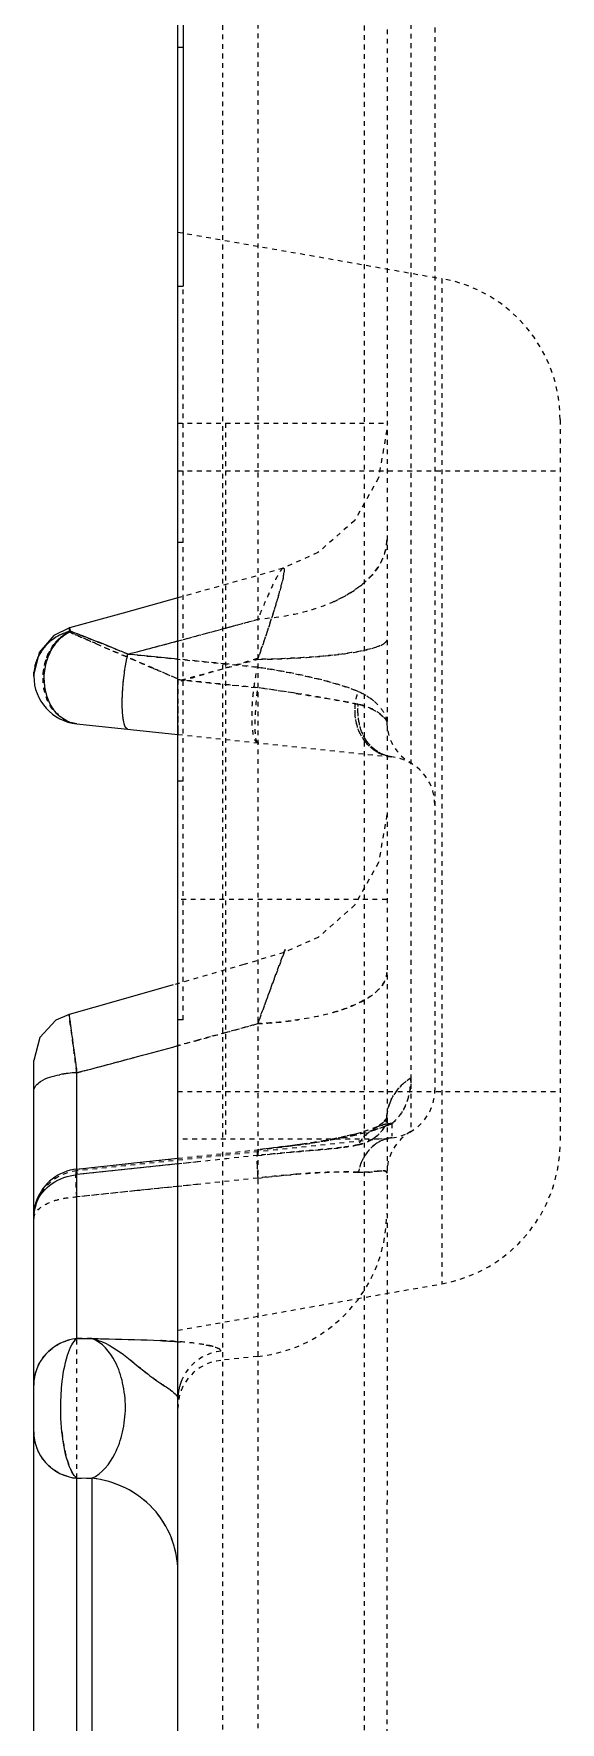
# Model space of a CAD drawing. Header units: millimetres. Extents: x 2461 to 3142, y 1660 to 2165.
# Drawn here: x 3007.49 to 3018.5, y 1868.85 to 1904.22 of the extents above; entities that cross this region are included whole.
import ezdxf

# ---------------------------------------------------------------- set-up
doc = ezdxf.new("R2010")
doc.units = ezdxf.units.MM
doc.linetypes.add('HIDDEN', pattern=[0.2, 0.1, -0.1])
doc.layers.add('DEFAULT_2', color=8, linetype='HIDDEN')

msp = doc.modelspace()

# ---------------------------------------------------------------- linework, layer by layer
at = {"color": 7, "linetype": 'Continuous'}
for p, q in [((3010.503, 1754.352), (3010.503, 2104.352)), ((3010.613, 1908.931), (3010.613, 1898.931)), ((3010.503, 1898.931), (3010.613, 1898.931)), ((3010.503, 1892.4), (3009.359, 1892.078)), ((3009.359, 1892.078), (3008.232, 1891.771)), ((3007.598, 1891.258), (3007.488, 1890.801)), ((3010.503, 1891.118), (3009.457, 1891.223)), ((3007.488, 1890.763), (3007.489, 1890.797)), ((3008.388, 1889.764), (3010.503, 1889.541)), ((3007.612, 1883.192), (3007.488, 1882.709)), ((3008.313, 1883.02), (3008.338, 1882.837)), ((3007.488, 1862.097), (3007.488, 1882.709)), ((3008.539, 1882.497), (3008.388, 1882.457)), ((3008.388, 1880.4), (3008.388, 1882.457)), ((3009.651, 1880.573), (3010.503, 1880.664)), ((3008.388, 1880.438), (3009.651, 1880.573)), ((3009.652, 1880.455), (3008.388, 1880.321)), ((3008.388, 1876.888), (3008.388, 1880.321)), ((3010.503, 1880.545), (3009.652, 1880.455)), ((3008.388, 1876.888), (3008.493, 1876.889)), ((3008.493, 1876.889), (3008.703, 1876.891)), ((3008.388, 1863.956), (3008.388, 1873.961)), ((3008.702, 1873.963), (3008.389, 1873.96)), ((3008.703, 1873.962), (3008.703, 1865.408))]:
    msp.add_line(p, q, dxfattribs=at)
for points in [[(3008.232, 1891.771), (3007.904, 1891.615), (3007.598, 1891.258)], [(3010.402, 1884.295), (3009.263, 1883.967), (3008.225, 1883.677)], [(3008.225, 1883.677), (3007.952, 1883.556), (3007.612, 1883.192)]]:
    msp.add_lwpolyline(points, dxfattribs=at)
for centre, radius, start, end in [((2948.275, 2124.64), 241.302, 284.68762, 284.9447), ((3008.493, 1890.763), 1.005, 180.0019, 263.9983), ((2944.79, 2124.27), 250.037, 284.77125, 285.03722), ((2949.497, 2106.714), 231.861, 285.03932, 285.25506), ((3008.48, 1880.13), 2.329, 92.2671, 101.1565), ((3008.493, 1879.439), 1.005, 95.968, 160.1865)]:
    msp.add_arc(centre, radius, start, end, dxfattribs=at)
for points, knots in [([(3008.257, 1891.703), (3008.114, 1891.669), (3007.842, 1891.541), (3007.65, 1891.308), (3007.586, 1891.179)], [0, 0, 0, 0, 0.504078, 1, 1, 1, 1]), ([(3007.955, 1891.458), (3007.976, 1891.485), (3008.062, 1891.582), (3008.17, 1891.662), (3008.257, 1891.703)], [0, 0, 0, 0, 0.265584, 1, 1, 1, 1]), ([(3008.232, 1891.771), (3008.238, 1891.773), (3008.246, 1891.736), (3008.253, 1891.72), (3008.257, 1891.703)], [0, 0, 0, 0, 0.261156, 1, 1, 1, 1]), ([(3008.529, 1891.597), (3008.502, 1891.608), (3008.411, 1891.642), (3008.32, 1891.676), (3008.257, 1891.703)], [0, 0, 0, 0, 0.292506, 1, 1, 1, 1]), ([(3009.457, 1891.223), (3009.372, 1891.258), (3009.063, 1891.384), (3008.755, 1891.51), (3008.529, 1891.597)], [0, 0, 0, 0, 0.273389, 1, 1, 1, 1]), ([(3007.709, 1890.63), (3007.705, 1890.698), (3007.709, 1890.989), (3007.816, 1891.283), (3007.955, 1891.458)], [0, 0, 0, 0, 0.234637, 1, 1, 1, 1]), ([(3009.384, 1890.827), (3009.398, 1890.928), (3009.42, 1891.061), (3009.449, 1891.192), (3009.457, 1891.223)], [0, 0, 0, 0, 0.761196, 1, 1, 1, 1]), ([(3008.388, 1889.764), (3008.296, 1889.773), (3008.108, 1889.839), (3007.818, 1890.118), (3007.722, 1890.428), (3007.709, 1890.63)], [0, 0, 0, 0, 0.232827, 0.486069, 1, 1, 1, 1]), ([(3009.457, 1889.651), (3009.412, 1889.656), (3009.355, 1889.833), (3009.337, 1890.071), (3009.34, 1890.44), (3009.366, 1890.694), (3009.384, 1890.827)], [0, 0, 0, 0, 0.11163, 0.356436, 0.665054, 1, 1, 1, 1]), ([(3008.225, 1883.677), (3008.222, 1883.675), (3008.233, 1883.657), (3008.229, 1883.628), (3008.241, 1883.572), (3008.249, 1883.499), (3008.262, 1883.404), (3008.283, 1883.243), (3008.301, 1883.112), (3008.313, 1883.02)], [0, 0, 0, 0, 0.016557, 0.066193, 0.148383, 0.26192, 0.405546, 0.577777, 1, 1, 1, 1]), ([(3008.338, 1882.837), (3008.342, 1882.807), (3008.36, 1882.68), (3008.376, 1882.553), (3008.388, 1882.457)], [0, 0, 0, 0, 0.23885, 1, 1, 1, 1]), ([(3007.488, 1882.076), (3007.488, 1882.156), (3007.681, 1882.339), (3007.891, 1882.387), (3008.03, 1882.415)], [0, 0, 0, 0, 0.361477, 1, 1, 1, 1]), ([(3007.545, 1879.733), (3007.608, 1879.893), (3007.852, 1880.184), (3008.205, 1880.304), (3008.388, 1880.321)], [0, 0, 0, 0, 0.483858, 1, 1, 1, 1]), ([(3008.388, 1880.438), (3008.385, 1880.444), (3008.384, 1880.415), (3008.384, 1880.408), (3008.384, 1880.402)], [0, 0, 0, 0, 0.482392, 1, 1, 1, 1]), ([(3008.384, 1880.402), (3008.384, 1880.396), (3008.385, 1880.369), (3008.387, 1880.342), (3008.388, 1880.321)], [0, 0, 0, 0, 0.199298, 1, 1, 1, 1]), ([(3008.388, 1876.888), (3008.145, 1876.863), (3007.673, 1876.631), (3007.488, 1876.141), (3007.488, 1875.91)], [0, 0, 0, 0, 0.514277, 1, 1, 1, 1]), ([(3008.076, 1875.919), (3008.097, 1876.13), (3008.144, 1876.419), (3008.268, 1876.74), (3008.345, 1876.853), (3008.388, 1876.888)], [0, 0, 0, 0, 0.613986, 0.838866, 1, 1, 1, 1]), ([(3008.703, 1876.891), (3008.823, 1876.887), (3009.297, 1876.875), (3009.771, 1876.864), (3010.124, 1876.847)], [0, 0, 0, 0, 0.253415, 1, 1, 1, 1]), ([(3008.703, 1876.891), (3008.772, 1876.874), (3009.066, 1876.777), (3009.322, 1876.591), (3009.507, 1876.441)], [0, 0, 0, 0, 0.228678, 1, 1, 1, 1]), ([(3008.703, 1873.962), (3008.918, 1874.057), (3009.185, 1874.401), (3009.362, 1874.937), (3009.426, 1875.444), (3009.367, 1875.949), (3009.194, 1876.478), (3008.918, 1876.808), (3008.703, 1876.891)], [0, 0, 0, 0, 0.208383, 0.349895, 0.504107, 0.65718, 0.796002, 1, 1, 1, 1]), ([(3010.124, 1876.847), (3010.162, 1876.845), (3010.306, 1876.838), (3010.451, 1876.829), (3010.558, 1876.82)], [0, 0, 0, 0, 0.258191, 1, 1, 1, 1]), ([(3009.507, 1876.441), (3009.618, 1876.352), (3009.827, 1876.172), (3010.14, 1875.948), (3010.371, 1875.804), (3010.503, 1875.683), (3010.503, 1875.63)], [0, 0, 0, 0, 0.33108, 0.643415, 0.875902, 1, 1, 1, 1]), ([(3008.078, 1874.936), (3008.052, 1875.182), (3008.045, 1875.511), (3008.068, 1875.839), (3008.076, 1875.919)], [0, 0, 0, 0, 0.753471, 1, 1, 1, 1]), ([(3007.488, 1874.935), (3007.488, 1874.705), (3007.674, 1874.216), (3008.146, 1873.986), (3008.388, 1873.961)], [0, 0, 0, 0, 0.485106, 1, 1, 1, 1]), ([(3008.388, 1873.961), (3008.345, 1873.997), (3008.27, 1874.113), (3008.146, 1874.436), (3008.099, 1874.725), (3008.078, 1874.936)], [0, 0, 0, 0, 0.163162, 0.389057, 1, 1, 1, 1]), ([(3010.503, 1872.014), (3010.503, 1872.484), (3010.122, 1873.463), (3009.179, 1873.913), (3008.703, 1873.962)], [0, 0, 0, 0, 0.495685, 1, 1, 1, 1])]:
    msp.add_open_spline(points, degree=3, knots=knots, dxfattribs=at)
for points in [[(3007.586, 1891.179), (3007.523, 1891.051), (3007.488, 1890.906), (3007.488, 1890.764)], [(3007.547, 1879.78), (3007.509, 1879.672), (3007.488, 1879.555), (3007.488, 1879.44)]]:
    msp.add_open_spline(points, degree=3, dxfattribs=at)
at = {"layer": 'DEFAULT_2', "color": 8, "linetype": 'HIDDEN'}
for p, q in [((3014.905, 2031.309), (3014.875, 1848.991)), ((3014.399, 2027.588), (3014.403, 1848.905)), ((3011.438, 2025.601), (3011.438, 1853.103)), ((3012.175, 2015.025), (3012.175, 1861.051)), ((3015.378, 1984.417), (3015.378, 1881.233)), ((3015.88, 1983.546), (3015.88, 1882.093)), ((3010.613, 1903.931), (3010.503, 1903.931)), ((3010.503, 1900.062), (3016.024, 1899.089)), ((3016.024, 1899.089), (3016.024, 1878.035)), ((3010.613, 1883.562), (3010.613, 1898.931)), ((3010.503, 1896.062), (3014.905, 1896.062)), ((3011.503, 1896.062), (3011.503, 1881.062)), ((3018.503, 1896.134), (3018.503, 1880.99)), ((3010.503, 1895.062), (3018.503, 1895.062)), ((3010.613, 1893.562), (3010.503, 1893.562)), ((3012.707, 1893.027), (3011.937, 1892.803)), ((3011.937, 1892.803), (3010.503, 1892.4)), ((3009.457, 1891.223), (3012.175, 1890.95)), ((3011.503, 1891.018), (3010.503, 1891.118)), ((3012.175, 1890.95), (3011.503, 1891.018)), ((3007.489, 1890.797), (3007.488, 1890.763)), ((3007.489, 1890.801), (3007.489, 1890.797)), ((3012.175, 1890.519), (3010.504, 1890.689)), ((3010.504, 1890.689), (3011.104, 1890.628)), ((3011.104, 1890.628), (3011.503, 1890.587)), ((3011.503, 1890.587), (3011.639, 1890.574)), ((3011.639, 1890.574), (3012.175, 1890.519)), ((3010.503, 1889.541), (3014.98, 1889.071)), ((3010.613, 1888.562), (3010.503, 1888.562)), ((3014.875, 1887.861), (3014.703, 1886.858)), ((3014.703, 1886.858), (3014.208, 1885.97)), ((3014.875, 1886.087), (3010.503, 1886.087)), ((3012.727, 1884.974), (3011.884, 1884.723)), ((3011.884, 1884.723), (3010.402, 1884.295)), ((3010.613, 1883.562), (3010.503, 1883.562)), ((3010.923, 1883.138), (3010.503, 1883.023)), ((3011.184, 1883.21), (3010.923, 1883.138)), ((3011.504, 1883.299), (3011.184, 1883.21)), ((3010.503, 1882.062), (3018.503, 1882.062)), ((3014.792, 1881.4), (3014.69, 1881.329)), ((3014.98, 1881.392), (3014.699, 1881.333)), ((3014.806, 1881.413), (3014.715, 1881.347)), ((3014.875, 1881.513), (3014.797, 1881.406)), ((3014.875, 1881.512), (3014.806, 1881.413)), ((3014.875, 1881.52), (3014.875, 1881.509)), ((3014.875, 1881.515), (3014.875, 1881.512)), ((3014.98, 1881.392), (3014.98, 1881.127)), ((3014.98, 1881.093), (3008.388, 1880.4)), ((3014.905, 1881.062), (3010.503, 1881.062)), ((3013.592, 1881.034), (3012.795, 1880.916)), ((3013.801, 1881.072), (3013.106, 1880.958)), ((3014.223, 1881.168), (3013.592, 1881.034)), ((3014.34, 1881.201), (3013.801, 1881.072)), ((3014.67, 1881.32), (3014.223, 1881.168)), ((3014.67, 1881.32), (3014.34, 1881.201)), ((3014.699, 1881.333), (3014.67, 1881.32)), ((3012.175, 1880.723), (3008.388, 1880.321)), ((3009.651, 1880.573), (3010.503, 1880.664)), ((3010.503, 1880.664), (3010.913, 1880.707)), ((3010.503, 1880.664), (3010.913, 1880.707)), ((3010.913, 1880.707), (3012.175, 1880.842)), ((3010.913, 1880.707), (3012.175, 1880.842)), ((3012.175, 1880.723), (3010.914, 1880.589)), ((3012.795, 1880.916), (3012.174, 1880.844)), ((3012.323, 1880.86), (3012.174, 1880.844)), ((3012.175, 1880.842), (3012.174, 1880.844)), ((3012.175, 1880.842), (3012.174, 1880.844)), ((3013.106, 1880.958), (3012.323, 1880.86)), ((3008.388, 1880.438), (3009.651, 1880.573)), ((3008.388, 1880.321), (3008.388, 1880.4)), ((3010.914, 1880.589), (3010.503, 1880.545)), ((3012.175, 1880.248), (3008.388, 1879.856)), ((3009.652, 1879.987), (3008.388, 1879.856)), ((3010.503, 1880.075), (3009.652, 1879.987)), ((3010.914, 1880.117), (3010.503, 1880.075)), ((3012.175, 1880.248), (3010.914, 1880.117)), ((3010.503, 1877.062), (3016.024, 1878.035)), ((3008.703, 1876.891), (3008.388, 1876.888)), ((3008.388, 1873.961), (3008.388, 1876.888)), ((3012.175, 1876.513), (3011.403, 1876.432)), ((3008.389, 1873.96), (3008.702, 1873.963))]:
    msp.add_line(p, q, dxfattribs=at)
for points in [[(3014.875, 1895.921), (3014.702, 1894.915), (3014.203, 1894.023)], [(3014.203, 1894.023), (3013.435, 1893.349), (3012.708, 1893.027)], [(3014.208, 1885.97), (3013.445, 1885.297), (3012.729, 1884.974)]]:
    msp.add_lwpolyline(points, dxfattribs=at)
for centre, radius, start, end in [((3015.503, 1896.134), 3, 0, 80), ((2951.28, 2113.3), 229.57, 284.67962, 285.38214), ((2954.772, 2100.485), 216.288, 285.20641, 285.39091), ((2951.872, 2111.163), 227.353, 284.94478, 285.20579), ((3038.828, 1960.333), 75.154, 246.45104, 246.78379), ((3008.417, 1890.763), 0.929, 159.7603, 179.9702), ((3039.079, 1958.469), 73.539, 246.7043, 247.13511), ((2953.581, 2105.88), 222.615, 284.83228, 285.26046), ((2953.838, 2084.002), 201.494, 286.3544, 286.62951), ((2956.453, 2075.243), 192.353, 286.63012, 286.83744), ((3004, 1832.504), 58.589, 81.18847, 81.97949), ((3093.213, 1889.914), 82.71, 179.85321, 180.14679), ((3008.457, 1890.412), 0.652, 246.8546, 264.3194), ((3047.14, 1889.851), 36.637, 180.2331, 180.3595), ((3015.88, 1889.812), 1.005, 180, 240), ((3015.061, 1889.833), 0.766, 239.9258, 263.9591), ((3014.875, 1888.071), 1.005, 0, 84), ((3160.27, 1829.265), 157.709, 159.31424, 159.89104), ((2949.465, 2106.7), 231.855, 285.25506, 285.69223), ((2954.676, 2087.913), 212.36, 285.52166, 285.70982), ((2949.465, 2106.7), 231.855, 284.72243, 285.03932), ((3014.875, 1882.093), 1.005, 276, 0), ((3015.005, 1880.671), 0.721, 91.9461, 100.5435), ((3013.813, 1884.049), 2.902, 291.6446, 293.711), ((3014.448, 1882.074), 0.865, 309.4587, 316.9165), ((3015.031, 1880.531), 0.861, 131.5134, 141.2799), ((3015.056, 1880.503), 0.899, 115.2995, 131.5475), ((3014.106, 1881.819), 0.886, 300.6267, 304.0018), ((3015.88, 1880.352), 1.005, 120, 180), ((3015.503, 1880.99), 3, 280, 0), ((3008.414, 1916.112), 35.47, 276.0872, 276.7133), ((3008.493, 1879.401), 1.005, 96, 180), ((3014.628, 1860.308), 20.09, 94.7527, 97.0119), ((3015.337, 1880.154), 1.08, 157.4323, 168.4186), ((3011.86, 1879.511), 3.015, 276, 0), ((3011.508, 1875.432), 1.005, 96, 180)]:
    msp.add_arc(centre, radius, start, end, dxfattribs=at)
for points, knots in [([(3014.875, 1893.623), (3014.875, 1893.419), (3014.703, 1892.947), (3014.069, 1892.426), (3013.188, 1892.076), (3012.519, 1891.974), (3012.175, 1891.953)], [0, 0, 0, 0, 0.178289, 0.411583, 0.698625, 1, 1, 1, 1]), ([(3014.349, 1892.676), (3014.508, 1892.806), (3014.769, 1893.084), (3014.875, 1893.458), (3014.875, 1893.623)], [0, 0, 0, 0, 0.55388, 1, 1, 1, 1]), ([(3012.707, 1893.026), (3012.718, 1893.029), (3012.734, 1892.992), (3012.726, 1892.953), (3012.716, 1892.857), (3012.678, 1892.703), (3012.616, 1892.469), (3012.531, 1892.183), (3012.385, 1891.724), (3012.262, 1891.364), (3012.175, 1891.114)], [0, 0, 0, 0, 0.016749, 0.03764, 0.068191, 0.156767, 0.278621, 0.429389, 0.603937, 1, 1, 1, 1]), ([(3012.175, 1891.114), (3012.262, 1891.364), (3012.385, 1891.724), (3012.531, 1892.183), (3012.616, 1892.468), (3012.678, 1892.703), (3012.716, 1892.857), (3012.726, 1892.953), (3012.734, 1892.992), (3012.718, 1893.029), (3012.707, 1893.026)], [0, 0, 0, 0, 0.395976, 0.570566, 0.721371, 0.84324, 0.931816, 0.962364, 0.983253, 1, 1, 1, 1]), ([(3012.707, 1893.026), (3012.694, 1893.022), (3012.668, 1892.991), (3012.626, 1892.931), (3012.572, 1892.837), (3012.478, 1892.652), (3012.342, 1892.355), (3012.234, 1892.097), (3012.175, 1891.953)], [0, 0, 0, 0, 0.033235, 0.09481, 0.185029, 0.302948, 0.612087, 1, 1, 1, 1]), ([(3013.759, 1892.319), (3013.814, 1892.344), (3014.022, 1892.444), (3014.218, 1892.569), (3014.349, 1892.676)], [0, 0, 0, 0, 0.264773, 1, 1, 1, 1]), ([(3008.257, 1891.702), (3008.046, 1891.653), (3007.646, 1891.415), (3007.488, 1890.975), (3007.488, 1890.763)], [0, 0, 0, 0, 0.505935, 1, 1, 1, 1]), ([(3008.388, 1889.764), (3008.207, 1889.783), (3007.833, 1890.01), (3007.631, 1890.624), (3007.742, 1891.267), (3008.046, 1891.607), (3008.226, 1891.694)], [0, 0, 0, 0, 0.224996, 0.481902, 0.752809, 1, 1, 1, 1]), ([(3008.388, 1889.764), (3008.21, 1889.782), (3007.842, 1890.019), (3007.658, 1890.636), (3007.773, 1891.277), (3008.077, 1891.618), (3008.257, 1891.702)], [0, 0, 0, 0, 0.221557, 0.480329, 0.754261, 1, 1, 1, 1]), ([(3007.945, 1891.471), (3007.965, 1891.495), (3008.047, 1891.583), (3008.146, 1891.655), (3008.226, 1891.694)], [0, 0, 0, 0, 0.263167, 1, 1, 1, 1]), ([(3008.232, 1891.771), (3008.225, 1891.769), (3008.228, 1891.733), (3008.225, 1891.713), (3008.226, 1891.694)], [0, 0, 0, 0, 0.272302, 1, 1, 1, 1]), ([(3008.226, 1891.694), (3008.355, 1891.627), (3008.68, 1891.495), (3009.436, 1891.16), (3010.064, 1890.893), (3010.504, 1890.708)], [0, 0, 0, 0, 0.176295, 0.422794, 1, 1, 1, 1]), ([(3008.802, 1891.438), (3008.691, 1891.487), (3008.499, 1891.573), (3008.304, 1891.653), (3008.226, 1891.694)], [0, 0, 0, 0, 0.577996, 1, 1, 1, 1]), ([(3008.257, 1891.702), (3008.253, 1891.72), (3008.246, 1891.736), (3008.238, 1891.773), (3008.232, 1891.771)], [0, 0, 0, 0, 0.739527, 1, 1, 1, 1]), ([(3008.257, 1891.702), (3008.425, 1891.631), (3008.83, 1891.484), (3009.228, 1891.318), (3009.457, 1891.223)], [0, 0, 0, 0, 0.424598, 1, 1, 1, 1]), ([(3009.996, 1890.925), (3009.928, 1890.954), (3009.663, 1891.068), (3009.399, 1891.181), (3009.203, 1891.265)], [0, 0, 0, 0, 0.258087, 1, 1, 1, 1]), ([(3014.875, 1891.525), (3014.875, 1891.497), (3014.812, 1891.428), (3014.554, 1891.327), (3013.998, 1891.221), (3013.16, 1891.144), (3012.515, 1891.119), (3012.175, 1891.114)], [0, 0, 0, 0, 0.030229, 0.087528, 0.304547, 0.632621, 1, 1, 1, 1]), ([(3012.175, 1891.114), (3012.515, 1891.119), (3013.16, 1891.144), (3013.998, 1891.221), (3014.554, 1891.327), (3014.812, 1891.428), (3014.875, 1891.497), (3014.875, 1891.525)], [0, 0, 0, 0, 0.367378, 0.695452, 0.912473, 0.969772, 1, 1, 1, 1]), ([(3009.457, 1889.651), (3009.439, 1889.653), (3009.396, 1889.697), (3009.348, 1889.883), (3009.329, 1890.251), (3009.364, 1890.732), (3009.42, 1891.072), (3009.457, 1891.223)], [0, 0, 0, 0, 0.033587, 0.099721, 0.359658, 0.710784, 1, 1, 1, 1]), ([(3012.175, 1889.366), (3012.157, 1889.367), (3012.114, 1889.412), (3012.063, 1889.599), (3012.044, 1889.97), (3012.08, 1890.456), (3012.138, 1890.799), (3012.175, 1890.95)], [0, 0, 0, 0, 0.033766, 0.099863, 0.360062, 0.711879, 1, 1, 1, 1]), ([(3014.279, 1890.443), (3013.995, 1890.556), (3013.297, 1890.751), (3012.588, 1890.887), (3012.175, 1890.95)], [0, 0, 0, 0, 0.422229, 1, 1, 1, 1]), ([(3012.175, 1890.95), (3012.588, 1890.887), (3013.297, 1890.751), (3013.995, 1890.556), (3014.279, 1890.443)], [0, 0, 0, 0, 0.577777, 1, 1, 1, 1]), ([(3010.504, 1890.689), (3010.504, 1890.547), (3010.504, 1890.339), (3010.503, 1890.072), (3010.503, 1889.897), (3010.503, 1889.754), (3010.504, 1889.654), (3010.503, 1889.597), (3010.505, 1889.566), (3010.502, 1889.554), (3010.505, 1889.541), (3010.504, 1889.541)], [0, 0, 0, 0, 0.370549, 0.544359, 0.698334, 0.825948, 0.921086, 0.955191, 0.979911, 0.994945, 1, 1, 1, 1]), ([(3010.504, 1890.689), (3010.504, 1890.547), (3010.504, 1890.359), (3010.503, 1890.171), (3010.503, 1890.126)], [0, 0, 0, 0, 0.759062, 1, 1, 1, 1]), ([(3012.175, 1889.366), (3012.164, 1889.367), (3012.146, 1889.406), (3012.133, 1889.47), (3012.122, 1889.584), (3012.117, 1889.799), (3012.134, 1890.118), (3012.159, 1890.383), (3012.175, 1890.519)], [0, 0, 0, 0, 0.028259, 0.089111, 0.184331, 0.312956, 0.648323, 1, 1, 1, 1]), ([(3014.279, 1890.172), (3014.139, 1890.201), (3013.441, 1890.333), (3012.738, 1890.44), (3012.175, 1890.519)], [0, 0, 0, 0, 0.200247, 1, 1, 1, 1]), ([(3012.975, 1890.401), (3013.1, 1890.381), (3013.536, 1890.312), (3013.971, 1890.236), (3014.279, 1890.172)], [0, 0, 0, 0, 0.287085, 1, 1, 1, 1]), ([(3014.98, 1889.071), (3014.853, 1889.084), (3014.579, 1889.188), (3014.192, 1889.645), (3014.174, 1890.163), (3014.279, 1890.443)], [0, 0, 0, 0, 0.221518, 0.482441, 1, 1, 1, 1]), ([(3014.211, 1890.078), (3014.212, 1890.111), (3014.22, 1890.235), (3014.247, 1890.358), (3014.279, 1890.443)], [0, 0, 0, 0, 0.267139, 1, 1, 1, 1]), ([(3014.279, 1890.443), (3014.373, 1890.396), (3014.541, 1890.307), (3014.726, 1890.128), (3014.835, 1889.966), (3014.875, 1889.858), (3014.875, 1889.812)], [0, 0, 0, 0, 0.350584, 0.630361, 0.846123, 1, 1, 1, 1]), ([(3014.605, 1890.24), (3014.583, 1890.259), (3014.481, 1890.337), (3014.368, 1890.399), (3014.279, 1890.443)], [0, 0, 0, 0, 0.223147, 1, 1, 1, 1]), ([(3014.418, 1889.398), (3014.38, 1889.446), (3014.251, 1889.65), (3014.205, 1889.899), (3014.211, 1890.078)], [0, 0, 0, 0, 0.256238, 1, 1, 1, 1]), ([(3014.98, 1889.071), (3014.764, 1889.093), (3014.434, 1889.333), (3014.279, 1889.785), (3014.264, 1890.046), (3014.279, 1890.172)], [0, 0, 0, 0, 0.459318, 0.731708, 1, 1, 1, 1]), ([(3014.296, 1889.787), (3014.29, 1889.82), (3014.269, 1889.947), (3014.268, 1890.078), (3014.279, 1890.172)], [0, 0, 0, 0, 0.259401, 1, 1, 1, 1]), ([(3014.875, 1889.812), (3014.875, 1889.836), (3014.818, 1889.896), (3014.718, 1889.994), (3014.527, 1890.103), (3014.369, 1890.153), (3014.279, 1890.172)], [0, 0, 0, 0, 0.099933, 0.309644, 0.61177, 1, 1, 1, 1]), ([(3014.603, 1890.049), (3014.581, 1890.061), (3014.476, 1890.112), (3014.365, 1890.147), (3014.279, 1890.172)], [0, 0, 0, 0, 0.222625, 1, 1, 1, 1]), ([(3014.803, 1889.904), (3014.791, 1889.916), (3014.729, 1889.97), (3014.661, 1890.018), (3014.603, 1890.049)], [0, 0, 0, 0, 0.205488, 1, 1, 1, 1]), ([(3014.875, 1889.812), (3014.875, 1889.818), (3014.862, 1889.857), (3014.828, 1889.882), (3014.803, 1889.904)], [0, 0, 0, 0, 0.155446, 1, 1, 1, 1]), ([(3010.504, 1889.621), (3010.504, 1889.601), (3010.507, 1889.572), (3010.502, 1889.552), (3010.505, 1889.541), (3010.504, 1889.541)], [0, 0, 0, 0, 0.745772, 0.936065, 1, 1, 1, 1]), ([(3012.175, 1883.486), (3012.248, 1883.684), (3012.358, 1883.983), (3012.835, 1885.275), (3012.729, 1884.974)], [0, 0, 0, 0, 0.397685, 1, 1, 1, 1]), ([(3014.875, 1884.554), (3014.875, 1884.415), (3014.727, 1884.185), (3014.427, 1883.981), (3013.933, 1883.749), (3013.169, 1883.564), (3012.516, 1883.499), (3012.175, 1883.486)], [0, 0, 0, 0, 0.135776, 0.235425, 0.359349, 0.665601, 1, 1, 1, 1]), ([(3013.759, 1883.72), (3013.924, 1883.768), (3014.22, 1883.874), (3014.639, 1884.097), (3014.875, 1884.379), (3014.875, 1884.554)], [0, 0, 0, 0, 0.354896, 0.639195, 1, 1, 1, 1]), ([(3008.388, 1882.457), (3008.368, 1882.623), (3008.326, 1882.918), (3008.279, 1883.297), (3008.24, 1883.536), (3008.233, 1883.649), (3008.225, 1883.677)], [0, 0, 0, 0, 0.40681, 0.726123, 0.929784, 1, 1, 1, 1]), ([(3008.388, 1882.457), (3008.274, 1882.452), (3008.154, 1882.439), (3008.036, 1882.416), (3008.03, 1882.415)], [0, 0, 0, 0, 0.950737, 1, 1, 1, 1]), ([(3014.875, 1881.509), (3014.875, 1881.756), (3015.04, 1882.096), (3015.304, 1882.299), (3015.378, 1882.339)], [0, 0, 0, 0, 0.74642, 1, 1, 1, 1]), ([(3014.98, 1881.392), (3015.118, 1881.499), (3015.326, 1881.807), (3015.378, 1882.162), (3015.378, 1882.339)], [0, 0, 0, 0, 0.495708, 1, 1, 1, 1]), ([(3012.175, 1880.842), (3012.749, 1880.903), (3013.695, 1881.019), (3014.634, 1881.24), (3014.98, 1881.392)], [0, 0, 0, 0, 0.603898, 1, 1, 1, 1]), ([(3014.279, 1880.947), (3014.448, 1880.984), (3014.723, 1881.116), (3014.875, 1881.395), (3014.875, 1881.509)], [0, 0, 0, 0, 0.602324, 1, 1, 1, 1]), ([(3014.884, 1881.352), (3014.862, 1881.343), (3014.772, 1881.309), (3014.68, 1881.278), (3014.61, 1881.256)], [0, 0, 0, 0, 0.237707, 1, 1, 1, 1]), ([(3014.875, 1881.509), (3014.875, 1881.491), (3014.869, 1881.413), (3014.838, 1881.339), (3014.806, 1881.288)], [0, 0, 0, 0, 0.230675, 1, 1, 1, 1]), ([(3013.371, 1880.993), (3013.307, 1880.983), (3013.038, 1880.944), (3012.767, 1880.909), (3012.56, 1880.885)], [0, 0, 0, 0, 0.236136, 1, 1, 1, 1]), ([(3013.791, 1881.063), (3013.758, 1881.057), (3013.618, 1881.032), (3013.478, 1881.009), (3013.371, 1880.993)], [0, 0, 0, 0, 0.238935, 1, 1, 1, 1]), ([(3014.208, 1881.149), (3014.176, 1881.141), (3014.037, 1881.11), (3013.898, 1881.082), (3013.791, 1881.063)], [0, 0, 0, 0, 0.236533, 1, 1, 1, 1]), ([(3014.61, 1881.256), (3014.579, 1881.246), (3014.446, 1881.207), (3014.312, 1881.173), (3014.208, 1881.149)], [0, 0, 0, 0, 0.234668, 1, 1, 1, 1]), ([(3014.98, 1881.093), (3014.814, 1881.076), (3014.472, 1880.894), (3014.316, 1880.553), (3014.279, 1880.371)], [0, 0, 0, 0, 0.47304, 1, 1, 1, 1]), ([(3014.557, 1881.056), (3014.537, 1881.044), (3014.449, 1880.997), (3014.353, 1880.964), (3014.279, 1880.947)], [0, 0, 0, 0, 0.235859, 1, 1, 1, 1]), ([(3014.806, 1881.288), (3014.795, 1881.27), (3014.738, 1881.191), (3014.664, 1881.126), (3014.601, 1881.084)], [0, 0, 0, 0, 0.222146, 1, 1, 1, 1]), ([(3012.175, 1880.798), (3012.171, 1880.798), (3012.165, 1880.781), (3012.158, 1880.734), (3012.156, 1880.622), (3012.162, 1880.454), (3012.17, 1880.321), (3012.175, 1880.248)], [0, 0, 0, 0, 0.023273, 0.07694, 0.281098, 0.603717, 1, 1, 1, 1]), ([(3012.174, 1880.843), (3012.169, 1880.843), (3012.174, 1880.818), (3012.171, 1880.807), (3012.172, 1880.795)], [0, 0, 0, 0, 0.267577, 1, 1, 1, 1]), ([(3012.174, 1880.843), (3012.171, 1880.843), (3012.173, 1880.827), (3012.17, 1880.808), (3012.173, 1880.768), (3012.174, 1880.74), (3012.175, 1880.723)], [0, 0, 0, 0, 0.073424, 0.269818, 0.581749, 1, 1, 1, 1]), ([(3012.175, 1880.723), (3012.622, 1880.773), (3013.324, 1880.827), (3014.029, 1880.893), (3014.279, 1880.947)], [0, 0, 0, 0, 0.637296, 1, 1, 1, 1]), ([(3013.14, 1880.814), (3013.066, 1880.808), (3012.744, 1880.78), (3012.422, 1880.75), (3012.175, 1880.723)], [0, 0, 0, 0, 0.230271, 1, 1, 1, 1]), ([(3013.54, 1880.849), (3013.509, 1880.846), (3013.376, 1880.834), (3013.242, 1880.823), (3013.14, 1880.814)], [0, 0, 0, 0, 0.232728, 1, 1, 1, 1]), ([(3013.927, 1880.89), (3013.898, 1880.886), (3013.769, 1880.871), (3013.64, 1880.858), (3013.54, 1880.849)], [0, 0, 0, 0, 0.227077, 1, 1, 1, 1]), ([(3014.279, 1880.947), (3014.253, 1880.942), (3014.136, 1880.918), (3014.019, 1880.901), (3013.927, 1880.89)], [0, 0, 0, 0, 0.225803, 1, 1, 1, 1]), ([(3008.388, 1879.856), (3008.385, 1879.907), (3008.375, 1880.065), (3008.366, 1880.225), (3008.372, 1880.333)], [0, 0, 0, 0, 0.321744, 1, 1, 1, 1]), ([(3008.388, 1879.856), (3008.383, 1879.93), (3008.376, 1880.058), (3008.366, 1880.238), (3008.376, 1880.326), (3008.375, 1880.399), (3008.388, 1880.4)], [0, 0, 0, 0, 0.407857, 0.724108, 0.924954, 1, 1, 1, 1]), ([(3008.372, 1880.333), (3008.373, 1880.349), (3008.376, 1880.368), (3008.381, 1880.4), (3008.388, 1880.4)], [0, 0, 0, 0, 0.712999, 1, 1, 1, 1]), ([(3008.388, 1880.321), (3008.386, 1880.352), (3008.383, 1880.363), (3008.384, 1880.445), (3008.388, 1880.438)], [0, 0, 0, 0, 0.804167, 1, 1, 1, 1]), ([(3012.159, 1880.538), (3012.16, 1880.515), (3012.164, 1880.419), (3012.17, 1880.322), (3012.175, 1880.248)], [0, 0, 0, 0, 0.229237, 1, 1, 1, 1]), ([(3012.175, 1880.248), (3012.57, 1880.296), (3013.27, 1880.361), (3013.975, 1880.387), (3014.279, 1880.37)], [0, 0, 0, 0, 0.566575, 1, 1, 1, 1]), ([(3013.679, 1880.372), (3013.623, 1880.37), (3013.384, 1880.36), (3013.146, 1880.344), (3012.963, 1880.329)], [0, 0, 0, 0, 0.233818, 1, 1, 1, 1]), ([(3014.279, 1880.37), (3014.235, 1880.373), (3014.035, 1880.38), (3013.835, 1880.377), (3013.679, 1880.372)], [0, 0, 0, 0, 0.218494, 1, 1, 1, 1]), ([(3014.279, 1880.371), (3014.39, 1880.373), (3014.568, 1880.369), (3014.745, 1880.407), (3014.812, 1880.403)], [0, 0, 0, 0, 0.624889, 1, 1, 1, 1]), ([(3014.875, 1880.352), (3014.875, 1880.371), (3014.847, 1880.405), (3014.789, 1880.404), (3014.691, 1880.394), (3014.518, 1880.373), (3014.367, 1880.372), (3014.279, 1880.371)], [0, 0, 0, 0, 0.091672, 0.164295, 0.269141, 0.574529, 1, 1, 1, 1]), ([(3014.812, 1880.403), (3014.828, 1880.402), (3014.862, 1880.397), (3014.875, 1880.365), (3014.875, 1880.352)], [0, 0, 0, 0, 0.567997, 1, 1, 1, 1]), ([(3007.488, 1879.401), (3007.488, 1879.534), (3007.721, 1879.721), (3008.047, 1879.819), (3008.27, 1879.85), (3008.388, 1879.856)], [0, 0, 0, 0, 0.376764, 0.66646, 1, 1, 1, 1]), ([(3007.488, 1875.91), (3007.488, 1876.141), (3007.673, 1876.631), (3008.145, 1876.863), (3008.388, 1876.888)], [0, 0, 0, 0, 0.48572, 1, 1, 1, 1]), ([(3011.403, 1876.623), (3011.403, 1876.653), (3011.297, 1876.712), (3011.123, 1876.751), (3010.827, 1876.797), (3010.486, 1876.827), (3010.243, 1876.841), (3010.124, 1876.847)], [0, 0, 0, 0, 0.068264, 0.216756, 0.444585, 0.730605, 1, 1, 1, 1]), ([(3011.086, 1876.756), (3011.166, 1876.741), (3011.264, 1876.722), (3011.403, 1876.659), (3011.403, 1876.623)], [0, 0, 0, 0, 0.694167, 1, 1, 1, 1]), ([(3010.503, 1875.63), (3010.503, 1875.67), (3010.419, 1875.765), (3010.249, 1875.878), (3010.008, 1876.04), (3009.755, 1876.233), (3009.588, 1876.375), (3009.506, 1876.441)], [0, 0, 0, 0, 0.093425, 0.259837, 0.490977, 0.757511, 1, 1, 1, 1]), ([(3011.403, 1876.623), (3011.165, 1876.598), (3010.69, 1876.364), (3010.503, 1875.868), (3010.503, 1875.629)], [0, 0, 0, 0, 0.500939, 1, 1, 1, 1]), ([(3010.572, 1875.987), (3010.561, 1875.957), (3010.522, 1875.842), (3010.503, 1875.719), (3010.503, 1875.629)], [0, 0, 0, 0, 0.259631, 1, 1, 1, 1]), ([(3008.388, 1873.961), (3008.146, 1873.986), (3007.674, 1874.216), (3007.488, 1874.705), (3007.488, 1874.935)], [0, 0, 0, 0, 0.514891, 1, 1, 1, 1]), ([(3008.076, 1874.936), (3008.091, 1874.788), (3008.133, 1874.525), (3008.23, 1874.194), (3008.328, 1874.013), (3008.388, 1873.961)], [0, 0, 0, 0, 0.427316, 0.768816, 1, 1, 1, 1]), ([(3010.503, 1872.014), (3010.503, 1872.484), (3010.122, 1873.463), (3009.179, 1873.913), (3008.703, 1873.962)], [0, 0, 0, 0, 0.495683, 1, 1, 1, 1])]:
    msp.add_open_spline(points, degree=3, knots=knots, dxfattribs=at)
for points in [[(3007.759, 1891.149), (3007.802, 1891.265), (3007.865, 1891.376), (3007.945, 1891.471)], [(3007.488, 1890.763), (3007.488, 1890.904), (3007.523, 1891.048), (3007.587, 1891.178)], [(3007.586, 1891.179), (3007.571, 1891.148), (3007.558, 1891.118), (3007.546, 1891.086)], [(3007.684, 1890.789), (3007.691, 1890.911), (3007.716, 1891.034), (3007.759, 1891.149)], [(3014.435, 1889.43), (3014.366, 1889.538), (3014.322, 1889.662), (3014.296, 1889.787)], [(3014.67, 1889.172), (3014.572, 1889.229), (3014.486, 1889.308), (3014.418, 1889.398)], [(3014.677, 1889.185), (3014.581, 1889.249), (3014.497, 1889.334), (3014.435, 1889.43)], [(3014.871, 1889.093), (3014.803, 1889.114), (3014.737, 1889.146), (3014.677, 1889.185)], [(3014.98, 1889.071), (3014.943, 1889.075), (3014.907, 1889.082), (3014.871, 1889.093)], [(3012.175, 1883.486), (3012.46, 1883.497), (3012.745, 1883.522), (3013.028, 1883.564)], [(3015.378, 1882.339), (3015.184, 1882.232), (3015.028, 1882.042), (3014.944, 1881.838)], [(3015.378, 1882.339), (3015.378, 1882.099), (3015.325, 1881.846), (3015.199, 1881.641)], [(3014.944, 1881.838), (3014.903, 1881.738), (3014.877, 1881.629), (3014.875, 1881.52)], [(3014.873, 1881.38), (3014.814, 1881.37), (3014.756, 1881.352), (3014.701, 1881.328)], [(3015.199, 1881.641), (3015.165, 1881.585), (3015.125, 1881.531), (3015.08, 1881.483)], [(3014.672, 1881.315), (3014.51, 1881.239), (3014.363, 1881.106), (3014.279, 1880.947)], [(3014.359, 1881.069), (3014.329, 1881.031), (3014.302, 1880.99), (3014.279, 1880.947)], [(3014.871, 1881.072), (3014.799, 1881.052), (3014.73, 1881.02), (3014.667, 1880.979)], [(3014.98, 1881.093), (3014.943, 1881.089), (3014.907, 1881.082), (3014.871, 1881.072)], [(3012.172, 1880.795), (3012.172, 1880.771), (3012.174, 1880.747), (3012.175, 1880.723)], [(3014.42, 1880.725), (3014.389, 1880.675), (3014.362, 1880.623), (3014.339, 1880.568)], [(3014.667, 1880.979), (3014.568, 1880.915), (3014.483, 1880.825), (3014.42, 1880.725)], [(3007.488, 1879.44), (3007.488, 1879.565), (3007.512, 1879.691), (3007.558, 1879.807)], [(3007.547, 1879.732), (3007.509, 1879.638), (3007.488, 1879.539), (3007.488, 1879.44)]]:
    msp.add_open_spline(points, degree=3, dxfattribs=at)

doc.saveas('drawing.dxf')
